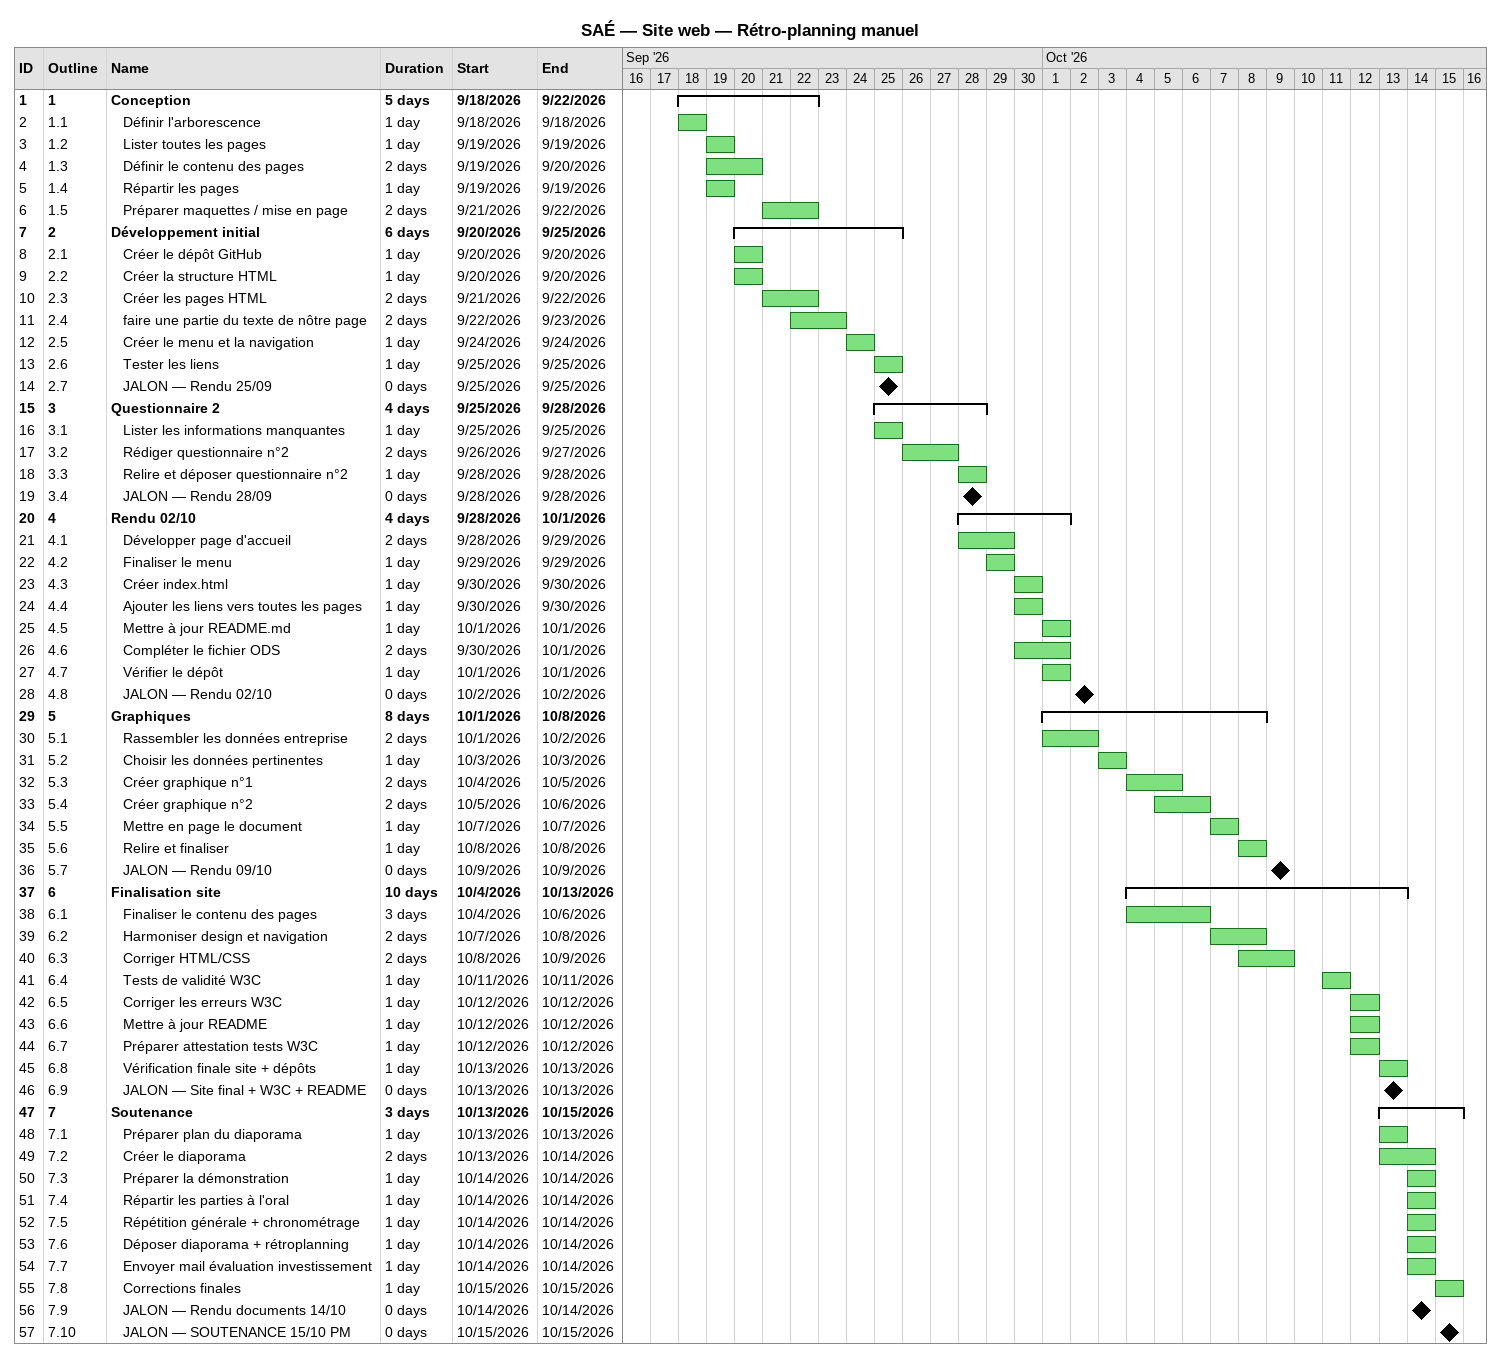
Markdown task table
SAÉ — Site web — Rétro-planning manuel

| ID | WBS | Task | Duration | Start | Finish |
|---|---|---|---|---|---|
| 1 | 1 | **Conception** | 5d | 2026-09-18 | 2026-09-22 |
| 2 | 1.1 | Définir l'arborescence | 1d | 2026-09-18 | 2026-09-18 |
| 3 | 1.2 | Lister toutes les pages | 1d | 2026-09-19 | 2026-09-19 |
| 4 | 1.3 | Définir le contenu des pages | 2d | 2026-09-19 | 2026-09-20 |
| 5 | 1.4 | Répartir les pages | 1d | 2026-09-19 | 2026-09-19 |
| 6 | 1.5 | Préparer maquettes / mise en page | 2d | 2026-09-21 | 2026-09-22 |
| 7 | 2 | **Développement initial** | 6d | 2026-09-20 | 2026-09-25 |
| 8 | 2.1 | Créer le dépôt GitHub | 1d | 2026-09-20 | 2026-09-20 |
| 9 | 2.2 | Créer la structure HTML | 1d | 2026-09-20 | 2026-09-20 |
| 10 | 2.3 | Créer les pages HTML | 2d | 2026-09-21 | 2026-09-22 |
| 11 | 2.4 | faire une partie du texte de nôtre page | 2d | 2026-09-22 | 2026-09-23 |
| 12 | 2.5 | Créer le menu et la navigation | 1d | 2026-09-24 | 2026-09-24 |
| 13 | 2.6 | Tester les liens | 1d | 2026-09-25 | 2026-09-25 |
| 14 | 2.7 | JALON — Rendu 25/09 | 0d | 2026-09-25 | 2026-09-25 |
| 15 | 3 | **Questionnaire 2** | 4d | 2026-09-25 | 2026-09-28 |
| 16 | 3.1 | Lister les informations manquantes | 1d | 2026-09-25 | 2026-09-25 |
| 17 | 3.2 | Rédiger questionnaire n°2 | 2d | 2026-09-26 | 2026-09-27 |
| 18 | 3.3 | Relire et déposer questionnaire n°2 | 1d | 2026-09-28 | 2026-09-28 |
| 19 | 3.4 | JALON — Rendu 28/09 | 0d | 2026-09-28 | 2026-09-28 |
| 20 | 4 | **Rendu 02/10** | 4d | 2026-09-28 | 2026-10-01 |
| 21 | 4.1 | Développer page d'accueil | 2d | 2026-09-28 | 2026-09-29 |
| 22 | 4.2 | Finaliser le menu | 1d | 2026-09-29 | 2026-09-29 |
| 23 | 4.3 | Créer index.html | 1d | 2026-09-30 | 2026-09-30 |
| 24 | 4.4 | Ajouter les liens vers toutes les pages | 1d | 2026-09-30 | 2026-09-30 |
| 25 | 4.5 | Mettre à jour README.md | 1d | 2026-10-01 | 2026-10-01 |
| 26 | 4.6 | Compléter le fichier ODS | 2d | 2026-09-30 | 2026-10-01 |
| 27 | 4.7 | Vérifier le dépôt | 1d | 2026-10-01 | 2026-10-01 |
| 28 | 4.8 | JALON — Rendu 02/10 | 0d | 2026-10-02 | 2026-10-02 |
| 29 | 5 | **Graphiques** | 8d | 2026-10-01 | 2026-10-08 |
| 30 | 5.1 | Rassembler les données entreprise | 2d | 2026-10-01 | 2026-10-02 |
| 31 | 5.2 | Choisir les données pertinentes | 1d | 2026-10-03 | 2026-10-03 |
| 32 | 5.3 | Créer graphique n°1 | 2d | 2026-10-04 | 2026-10-05 |
| 33 | 5.4 | Créer graphique n°2 | 2d | 2026-10-05 | 2026-10-06 |
| 34 | 5.5 | Mettre en page le document | 1d | 2026-10-07 | 2026-10-07 |
| 35 | 5.6 | Relire et finaliser | 1d | 2026-10-08 | 2026-10-08 |
| 36 | 5.7 | JALON — Rendu 09/10 | 0d | 2026-10-09 | 2026-10-09 |
| 37 | 6 | **Finalisation site** | 10d | 2026-10-04 | 2026-10-13 |
| 38 | 6.1 | Finaliser le contenu des pages | 3d | 2026-10-04 | 2026-10-06 |
| 39 | 6.2 | Harmoniser design et navigation | 2d | 2026-10-07 | 2026-10-08 |
| 40 | 6.3 | Corriger HTML/CSS | 2d | 2026-10-08 | 2026-10-09 |
| 41 | 6.4 | Tests de validité W3C | 1d | 2026-10-11 | 2026-10-11 |
| 42 | 6.5 | Corriger les erreurs W3C | 1d | 2026-10-12 | 2026-10-12 |
| 43 | 6.6 | Mettre à jour README | 1d | 2026-10-12 | 2026-10-12 |
| 44 | 6.7 | Préparer attestation tests W3C | 1d | 2026-10-12 | 2026-10-12 |
| 45 | 6.8 | Vérification finale site + dépôts | 1d | 2026-10-13 | 2026-10-13 |
| 46 | 6.9 | JALON — Site final + W3C + README | 0d | 2026-10-13 | 2026-10-13 |
| 47 | 7 | **Soutenance** | 3d | 2026-10-13 | 2026-10-15 |
| 48 | 7.1 | Préparer plan du diaporama | 1d | 2026-10-13 | 2026-10-13 |
| 49 | 7.2 | Créer le diaporama | 2d | 2026-10-13 | 2026-10-14 |
| 50 | 7.3 | Préparer la démonstration | 1d | 2026-10-14 | 2026-10-14 |
| 51 | 7.4 | Répartir les parties à l'oral | 1d | 2026-10-14 | 2026-10-14 |
| 52 | 7.5 | Répétition générale + chronométrage | 1d | 2026-10-14 | 2026-10-14 |
| 53 | 7.6 | Déposer diaporama + rétroplanning | 1d | 2026-10-14 | 2026-10-14 |
| 54 | 7.7 | Envoyer mail évaluation investissement | 1d | 2026-10-14 | 2026-10-14 |
| 55 | 7.8 | Corrections finales | 1d | 2026-10-15 | 2026-10-15 |
| 56 | 7.9 | JALON — Rendu documents 14/10 | 0d | 2026-10-14 | 2026-10-14 |
| 57 | 7.10 | JALON — SOUTENANCE 15/10 PM | 0d | 2026-10-15 | 2026-10-15 |
